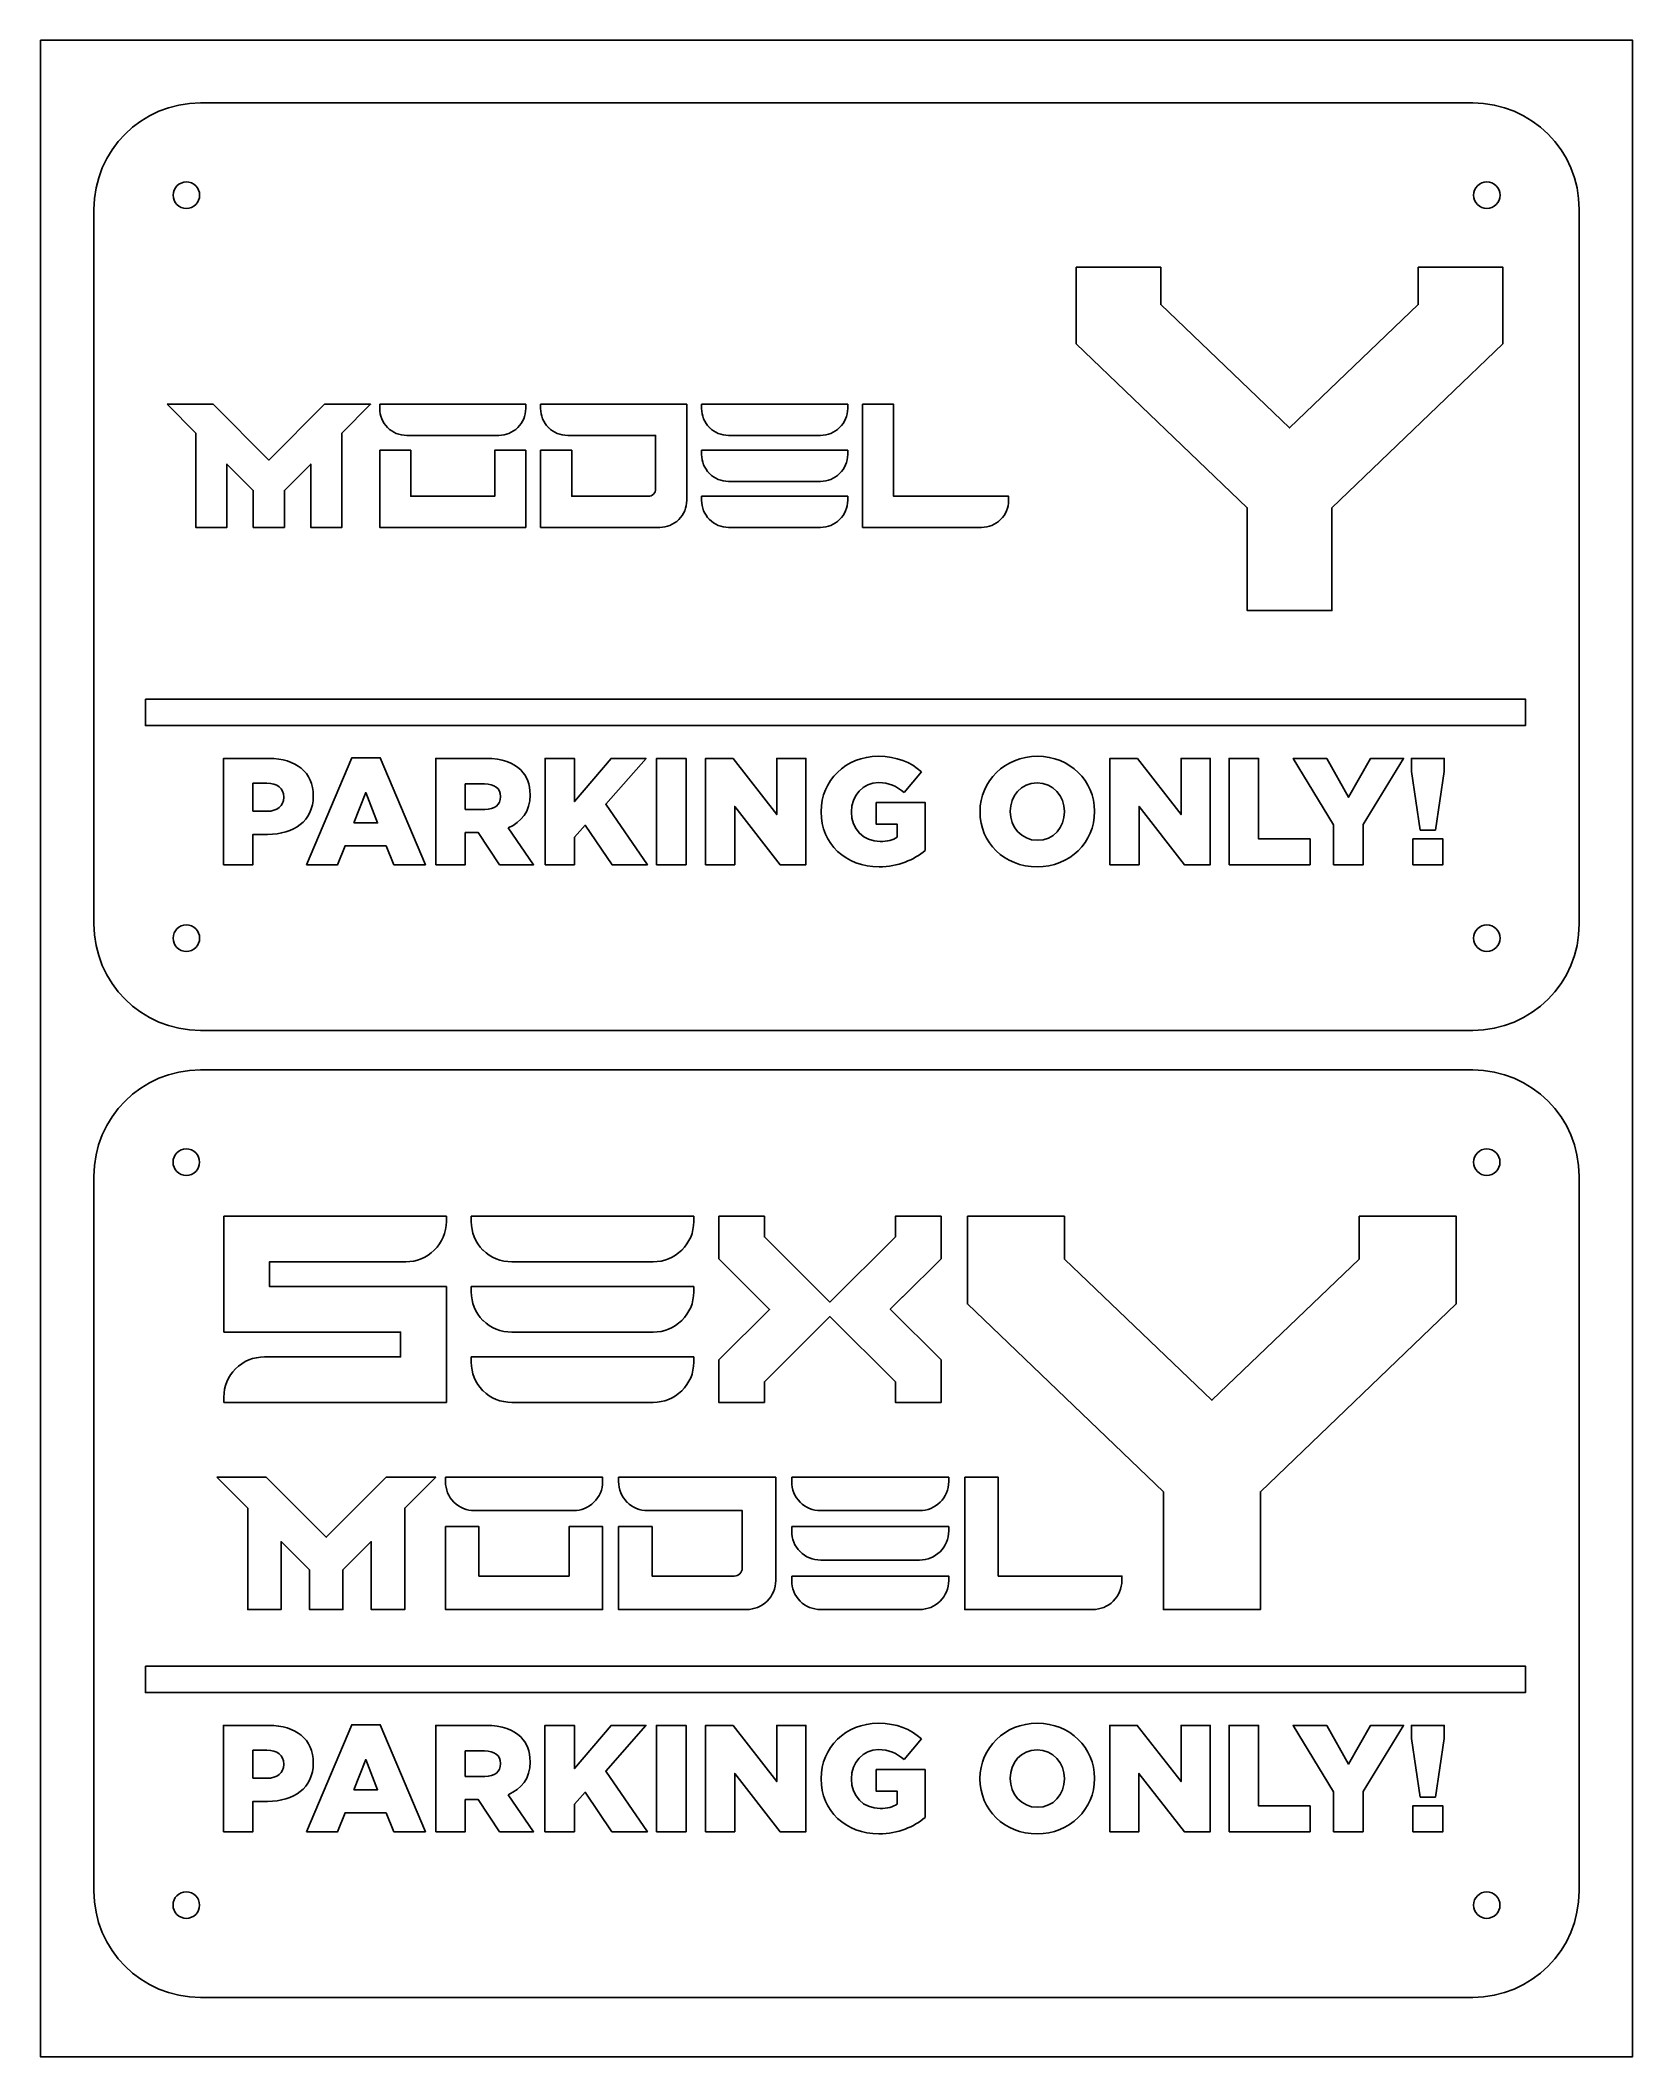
# Model space of a CAD drawing. Extents: x 0 to 300, y 0 to 380.
import ezdxf

# ---------------------------------------------------------------- set-up
doc = ezdxf.new("R2010")
doc.units = 0
doc.layers.add('Ebene_1', color=7, linetype='CONTINUOUS')

msp = doc.modelspace()

# ---------------------------------------------------------------- linework, layer by layer
at = {"layer": 'Ebene_1', "color": 7}
for points in [[(0, 380), (300, 380), (300, 0), (0, 0)], [(30.15389, 368.2045)], [(30.009216, 350.807)], [(275.00922, 350.807)], [(195.15, 337.23396), (195.15, 322.80314), (227.3748, 291.91743), (227.3748, 272.5284), (228.9055, 272.5284), (243.3241, 272.5284), (243.3241, 291.91743), (275.5489, 322.80314), (275.5489, 337.23396), (259.5995, 337.23396), (259.5995, 330.1974), (235.3495, 306.95502), (211.0994, 330.1974), (211.0994, 337.23396)], [(23.870189, 311.404366), (29.2837, 305.990856), (29.2837, 288.216244), (30.047503, 288.216244), (35.14384, 288.216244), (35.14384, 300.130714), (40.112878, 295.161676), (40.112878, 288.216244), (45.97302, 288.216244), (45.97302, 295.161676), (50.942057, 300.130714), (50.942057, 288.216244), (56.804355, 288.216244), (56.804355, 305.990856), (62.217866, 311.404366), (53.557112, 311.404366), (43.042949, 300.890202), (32.530943, 311.404366)], [(63.939661, 302.739297), (63.939661, 288.216244), (64.703464, 288.216244), (91.460317, 288.216244), (91.460317, 302.739297), (85.598017, 302.739297), (85.598017, 294.076385), (69.799802, 294.076385), (69.799802, 302.739297)], [(19.8, 255.847), (279.8, 255.847), (279.8, 250.847), (19.8, 250.847)], [(50.160646, 224.63129), (55.997984, 224.63129), (57.428704, 228.20809), (65.154592, 228.20809), (66.613927, 224.63129), (72.565722, 224.63129), (64.038631, 244.80444), (58.687738, 244.80444)], [(95.085198, 224.63129), (100.636392, 224.63129), (100.636392, 229.81049), (102.668015, 232.07103), (107.704149, 224.63129), (114.3713, 224.63129), (106.530959, 236.04843), (114.11377, 244.66137), (107.532463, 244.66137), (100.636392, 236.53488), (100.636392, 244.66137), (95.085198, 244.66137)], [(116.08816, 224.63129), (121.66797, 224.63129), (121.66797, 244.66137), (116.08816, 244.66137)], [(125.3306, 224.63129), (130.82456, 224.63129), (130.82456, 235.61922), (139.38027, 224.63129), (144.24472, 224.63129), (144.24472, 244.66137), (138.75075, 244.66137), (138.75075, 234.07404), (130.5098, 244.66137), (125.3306, 244.66137)], [(201.50204, 224.63129), (206.996, 224.63129), (206.996, 235.61922), (215.55171, 224.63129), (220.41616, 224.63129), (220.41616, 244.66137), (214.92219, 244.66137), (214.92219, 234.07404), (206.68124, 244.66137), (201.50204, 244.66137)], [(223.96435, 224.63129), (239.21582, 224.63129), (239.21582, 229.49573), (229.51554, 229.49573), (229.51554, 244.66137), (223.96435, 244.66137)], [(243.651, 224.63129), (249.23081, 224.63129), (249.23081, 232.2141), (256.84224, 244.66137), (250.63291, 244.66137), (246.48382, 237.36469), (242.36335, 244.66137), (236.03957, 244.66137), (243.651, 232.12826)], [(259.98981, 231.15537), (262.85125, 231.15537), (264.51089, 242.22914), (264.51089, 244.66137), (258.33018, 244.66137), (258.33018, 242.22914)], [(59.059725, 232.52886), (61.320263, 238.22313), (63.552186, 232.52886)], [(187.85296, 229.23821)], [(258.5877, 224.63129), (264.25336, 224.63129), (264.25336, 229.49573), (258.5877, 229.49573)], [(158.00824, 224.23068)], [(187.79576, 224.23068)], [(30.009216, 210.806996)], [(275.00922, 210.806996)], [(30.148229, 185.96721)], [(30.003556, 168.57)], [(275.00356, 168.57)], [(127.80826, 158.382726), (127.80826, 150.377759), (134.754266, 143.465645), (137.391517, 140.841274), (127.80826, 131.304789), (127.80826, 123.302356), (128.786716, 123.302356), (136.423251, 123.302356), (136.423251, 127.184397), (148.763523, 139.46443), (161.103782, 127.184397), (161.103782, 123.302356), (162.082237, 123.302356), (169.718785, 123.302356), (169.718785, 131.304789), (160.130427, 140.846345), (162.438969, 143.181655), (162.48737, 143.181655), (169.718772, 150.377759), (169.718772, 158.382726), (161.103769, 158.382726), (161.103769, 154.49815), (148.76351, 142.218119), (136.423238, 154.49815), (136.423238, 158.382726)], [(174.678747, 158.38282), (174.678747, 141.854498), (211.587374, 106.479601), (211.587374, 84.272406), (213.340553, 84.272406), (229.854881, 84.272406), (229.854881, 106.479601), (266.763507, 141.854498), (266.763507, 158.38282), (248.49588, 158.38282), (248.49588, 150.323502), (220.721182, 123.702882), (192.946364, 150.323502), (192.946364, 158.38282)], [(33.244369, 109.208818), (39.066011, 103.387177), (39.066011, 84.272516), (39.887398, 84.272516), (45.367955, 84.272516), (45.367955, 97.085232), (50.711614, 91.741573), (50.711614, 84.272516), (57.013559, 84.272516), (57.013559, 91.741573), (62.357218, 97.085232), (62.357218, 84.272516), (68.661482, 84.272516), (68.661482, 103.387177), (74.483124, 109.208818), (65.169425, 109.208818), (53.862586, 97.901979), (42.558067, 109.208818)], [(76.334726, 99.890479), (76.334726, 84.272516), (77.156114, 84.272516), (105.930198, 84.272516), (105.930198, 99.890479), (99.625933, 99.890479), (99.625933, 90.57446), (82.63667, 90.57446), (82.63667, 99.890479)], [(19.794343, 73.60973), (279.79434, 73.60973), (279.79434, 68.60973), (19.794343, 68.60973)], [(50.154987, 42.394), (55.992325, 42.394), (57.423045, 45.9708), (65.148933, 45.9708), (66.608268, 42.394), (72.560063, 42.394), (64.032971, 62.56715), (58.682079, 62.56715)], [(95.079539, 42.394), (100.63073, 42.394), (100.63073, 47.57321), (102.66236, 49.83375), (107.69849, 42.394), (114.36565, 42.394), (106.5253, 53.81115), (114.10812, 62.42408), (107.5268, 62.42408), (100.63073, 54.29759), (100.63073, 62.42408), (95.079539, 62.42408)], [(116.0825, 42.394), (121.66231, 42.394), (121.66231, 62.42408), (116.0825, 62.42408)], [(125.32494, 42.394), (130.8189, 42.394), (130.8189, 53.38193), (139.37461, 42.394), (144.23906, 42.394), (144.23906, 62.42408), (138.74509, 62.42408), (138.74509, 51.83675), (130.50415, 62.42408), (125.32494, 62.42408)], [(201.49638, 42.394), (206.99034, 42.394), (206.99034, 53.38193), (215.54605, 42.394), (220.4105, 42.394), (220.4105, 62.42408), (214.91653, 62.42408), (214.91653, 51.83675), (206.67559, 62.42408), (201.49638, 62.42408)], [(223.95869, 42.394), (239.21017, 42.394), (239.21017, 47.25845), (229.50988, 47.25845), (229.50988, 62.42408), (223.95869, 62.42408)], [(243.64534, 42.394), (249.22515, 42.394), (249.22515, 49.97682), (256.83658, 62.42408), (250.62725, 62.42408), (246.47816, 55.12741), (242.35769, 62.42408), (236.03391, 62.42408), (243.64534, 49.89097)], [(259.98415, 48.91809), (262.84559, 48.91809), (264.50523, 59.99186), (264.50523, 62.42408), (258.32452, 62.42408), (258.32452, 59.99186)], [(59.054066, 50.29158), (61.314603, 55.98584), (63.546527, 50.29158)], [(187.8473, 47.00092)], [(258.58205, 42.394), (264.2477, 42.394), (264.2477, 47.25845), (258.58205, 47.25845)], [(158.00258, 41.9934)], [(187.7901, 41.9934)], [(30.003556, 28.569996)], [(275.00356, 28.569996)]]:
    msp.add_lwpolyline(points, close=True, dxfattribs=at)
for points in [[(30.15389, 368.2045), (269.86454, 368.2045)], [(10.09442, 213.50053), (10.09442, 348.11308)], [(289.92402, 348.11308), (289.92402, 213.50053)], [(63.939661, 311.404366), (63.939661, 310.640562)], [(91.460303, 310.640518), (91.460303, 311.404321), (63.939661, 311.404366)], [(94.263082, 311.404366), (94.263082, 310.640562)], [(121.783894, 293.312538), (121.783894, 311.404366), (94.263082, 311.404366)], [(124.58651, 311.404366), (124.58651, 310.640562)], [(152.107322, 310.640518), (152.107322, 311.404321), (124.58651, 311.404366)], [(154.909938, 311.404366), (154.909938, 288.216244), (155.673745, 288.216244), (177.334258, 288.216244)], [(182.430595, 293.312582), (182.430595, 294.076385), (160.770082, 294.076385), (160.770082, 311.404366), (154.909938, 311.404366)], [(65.406854, 307.026521), (65.411162, 307.022213), (65.41547, 307.020004)], [(69.035985, 305.544181), (86.363966, 305.544181)], [(95.732435, 307.026521), (95.734644, 307.022213), (95.739063, 307.020004)], [(99.359584, 305.544181), (115.921595, 305.544181), (115.921595, 295.478806)], [(126.055862, 307.026521), (126.058072, 307.022213), (126.062491, 307.020004)], [(129.683001, 305.544181), (147.010985, 305.544181)], [(114.521287, 294.076341), (100.123381, 294.076341), (100.123381, 302.739252), (94.263237, 302.739252), (94.263237, 288.2162), (95.027044, 288.2162), (116.687557, 288.2162)], [(152.107322, 301.975508), (152.107322, 302.739311), (124.58651, 302.739297)], [(124.58651, 302.739297), (124.58651, 301.975493)], [(126.055862, 298.36361), (126.058072, 298.359301), (126.062491, 298.354993)], [(129.683001, 296.87917), (147.010985, 296.87917)], [(124.58651, 294.076385), (124.58651, 293.312582)], [(152.107322, 293.312538), (152.107322, 294.076341), (124.58651, 294.076385)], [(126.055862, 289.698541), (126.058072, 289.694232), (126.062491, 289.692023)], [(129.683001, 288.2162), (147.010985, 288.2162)], [(43.092981, 244.66135), (34.50866, 244.66135), (34.50866, 224.63129)], [(83.982816, 244.66134), (74.51145, 244.66134), (74.511449, 224.63129)], [(40.059854, 234.70356), (40.059854, 239.99722), (42.663765, 239.99722)], [(80.062643, 235.04693), (80.062643, 239.85415), (83.696671, 239.85415)], [(162.75823, 238.2231), (166.02027, 242.14327)], [(45.868577, 237.36469), (45.868577, 237.30749)], [(51.419771, 237.565), (51.419771, 237.6222)], [(86.701184, 237.47915), (86.701184, 237.42195)], [(92.280993, 237.7653), (92.280993, 237.8225)], [(166.70702, 227.32104), (166.70702, 236.33458), (157.49318, 236.33458), (157.49318, 232.27133), (161.44197, 232.27133), (161.44197, 229.83911)], [(42.692379, 234.70358), (40.059854, 234.70356)], [(83.725286, 235.04696), (80.062643, 235.04693)], [(147.10616, 234.6463), (147.10616, 234.5891)], [(152.80042, 234.56048), (152.80042, 234.61768)], [(177.03674, 234.6463), (177.03674, 234.5891)], [(182.73098, 234.64633), (182.73098, 234.70353)], [(192.94632, 234.6463), (192.94632, 234.5891)], [(198.612, 234.64633), (198.612, 234.70353)], [(34.50866, 224.63129), (40.059854, 224.63129), (40.059854, 230.35417), (42.806837, 230.35417)], [(74.511449, 224.63129), (80.062643, 224.63129), (80.062643, 230.69754), (82.437638, 230.69754), (82.494868, 230.69754), (86.529498, 224.63129), (92.939124, 224.63129), (88.160519, 231.6132)], [(269.86454, 193.40912), (30.15389, 193.40912)], [(30.148229, 185.96721), (269.85888, 185.96721)], [(10.088759, 31.26324), (10.088759, 165.87579)], [(289.91836, 165.87579), (289.91836, 31.26324)], [(34.579761, 158.382726), (34.579761, 136.556067), (67.875283, 136.556067), (67.875283, 131.875304), (42.218853, 131.875304)], [(76.49283, 157.409046), (76.49283, 158.382726), (34.579761, 158.382726)], [(123.104784, 157.409063), (123.104784, 158.382743), (81.194011, 158.382726)], [(81.194011, 158.382726), (81.194011, 157.409046)], [(83.395536, 152.018309), (83.400755, 152.013246), (83.405973, 152.008182)], [(34.579761, 124.276036), (34.579761, 123.302356), (35.558217, 123.302356), (76.49283, 123.302356), (76.49283, 145.129015), (43.197309, 145.129015), (43.197309, 149.807244), (68.853739, 149.807244)], [(88.830793, 149.807261), (115.468236, 149.807261)], [(81.194011, 145.129015), (81.194011, 144.155335)], [(123.104784, 144.155282), (123.104784, 145.128962), (81.194011, 145.129015)], [(83.395536, 138.764597), (83.400755, 138.759533), (83.405973, 138.756937)], [(88.830793, 136.556014), (115.468236, 136.556014)], [(81.194011, 131.875304), (81.194011, 130.901625)], [(123.104784, 130.901571), (123.104784, 131.875251), (81.194011, 131.875304)], [(83.395536, 125.510886), (83.400755, 125.508289), (83.405973, 125.503226)], [(88.830793, 123.302303), (115.468236, 123.302303)], [(76.334726, 109.208818), (76.334726, 108.387431)], [(105.930183, 108.387384), (105.930183, 109.208771), (76.334726, 109.208818)], [(108.944267, 109.208818), (108.944267, 108.387431)], [(138.539906, 89.753026), (138.539906, 109.208818), (108.944267, 109.208818)], [(141.553814, 109.208818), (141.553814, 108.387431)], [(171.149453, 108.387384), (171.149453, 109.208771), (141.553814, 109.208818)], [(174.163362, 109.208818), (174.163362, 84.272516), (174.984754, 84.272516), (198.278279, 84.272516)], [(203.758834, 89.753073), (203.758834, 90.57446), (180.465309, 90.57446), (180.465309, 109.208818), (174.163362, 109.208818)], [(77.912533, 104.500923), (77.917166, 104.49629), (77.921799, 104.493914)], [(81.815269, 102.906827), (100.449627, 102.906827)], [(110.524396, 104.500923), (110.526772, 104.49629), (110.531524, 104.493914)], [(114.425, 102.906827), (132.235642, 102.906827), (132.235642, 92.082611)], [(143.133943, 104.500923), (143.136319, 104.49629), (143.141071, 104.493914)], [(147.034536, 102.906827), (165.668897, 102.906827)], [(130.729762, 90.574413), (115.246381, 90.574413), (115.246381, 99.890432), (108.944433, 99.890432), (108.944433, 84.272469), (109.765825, 84.272469), (133.05935, 84.272469)], [(171.149453, 99.069107), (171.149453, 99.890495), (141.553814, 99.890479)], [(141.553814, 99.890479), (141.553814, 99.069092)], [(143.133943, 95.184904), (143.136319, 95.180271), (143.141071, 95.175638)], [(147.034536, 93.588551), (165.668897, 93.588551)], [(141.553814, 90.57446), (141.553814, 89.753073)], [(171.149453, 89.753026), (171.149453, 90.574413), (141.553814, 90.57446)], [(143.133943, 85.866565), (143.136319, 85.861932), (143.141071, 85.859556)], [(147.034536, 84.272469), (165.668897, 84.272469)], [(43.087321, 62.42405), (34.503001, 62.42405), (34.503001, 42.394)], [(83.977157, 62.42405), (74.50579, 62.42405), (74.505789, 42.394)], [(40.054195, 52.46627), (40.054195, 57.75994), (42.658105, 57.75994)], [(80.056983, 52.80964), (80.056983, 57.61686), (83.691012, 57.61686)], [(162.75257, 55.98581), (166.01461, 59.90599)], [(45.862918, 55.12741), (45.862918, 55.07021)], [(51.414112, 55.32771), (51.414112, 55.38491)], [(86.695524, 55.24187), (86.695524, 55.18467)], [(92.275333, 55.52801), (92.275333, 55.58521)], [(166.70136, 45.08376), (166.70136, 54.09729), (157.48752, 54.09729), (157.48752, 50.03405), (161.43631, 50.03405), (161.43631, 47.60182)], [(42.68672, 52.4663), (40.054195, 52.46627)], [(83.719627, 52.80967), (80.056983, 52.80964)], [(147.1005, 52.40901), (147.1005, 52.35181)], [(152.79476, 52.3232), (152.79476, 52.3804)], [(177.03108, 52.40901), (177.03108, 52.35181)], [(182.72532, 52.40904), (182.72532, 52.46624)], [(192.94066, 52.40901), (192.94066, 52.35181)], [(198.60634, 52.40904), (198.60634, 52.46624)], [(34.503001, 42.394), (40.054195, 42.394), (40.054195, 48.11688), (42.801177, 48.11688)], [(74.505789, 42.394), (80.056983, 42.394), (80.056983, 48.46025), (82.431978, 48.46025), (82.489208, 48.46025), (86.523839, 42.394), (92.933465, 42.394), (88.15486, 49.37592)], [(269.85888, 11.17183), (30.148229, 11.17183)]]:
    msp.add_lwpolyline(points, dxfattribs=at)
for points in [[(10.09442, 348.11308), (10.09442, 359.24372), (19.04095, 368.2045), (30.15389, 368.2045)], [(269.86454, 368.2045), (280.97748, 368.2045), (289.92402, 359.24372), (289.92402, 348.11308)], [(25.009216, 350.807), (25.009216, 352.187712), (26.128504, 353.307), (27.509216, 353.307)], [(25.741449, 349.039233), (25.272608, 349.508074), (25.009216, 350.143959), (25.009216, 350.807)], [(27.509216, 353.307), (28.172257, 353.307), (28.808142, 353.043608), (29.276983, 352.574767)], [(29.276983, 352.574767), (29.745824, 352.105926), (30.009216, 351.470041), (30.009216, 350.807)], [(30.009216, 350.807), (30.009216, 350.143959), (29.745824, 349.508074), (29.276983, 349.039233)], [(270.00922, 350.807), (270.00922, 351.470041), (270.272612, 352.105926), (270.741453, 352.574767)], [(270.741453, 349.039233), (270.272612, 349.508074), (270.00922, 350.143959), (270.00922, 350.807)], [(270.741453, 352.574767), (271.210294, 353.043608), (271.846179, 353.307), (272.50922, 353.307)], [(272.50922, 353.307), (273.172261, 353.307), (273.808146, 353.043608), (274.276987, 352.574767)], [(274.276987, 352.574767), (274.745828, 352.105926), (275.00922, 351.470041), (275.00922, 350.807)], [(275.00922, 350.807), (275.00922, 350.143959), (274.745828, 349.508074), (274.276987, 349.039233)], [(27.509216, 348.307), (26.846175, 348.307), (26.21029, 348.570392), (25.741449, 349.039233)], [(29.276983, 349.039233), (28.808142, 348.570392), (28.172257, 348.307), (27.509216, 348.307)], [(272.50922, 348.307), (271.846179, 348.307), (271.210294, 348.570392), (270.741453, 349.039233)], [(274.276987, 349.039233), (273.808146, 348.570392), (273.172261, 348.307), (272.50922, 348.307)], [(63.939661, 310.640562), (63.939661, 309.266866), (64.448122, 308.011164), (65.406854, 307.026521)], [(89.941327, 307.011374), (90.931875, 307.975855), (91.460303, 309.242835), (91.460303, 310.640518)], [(94.263082, 310.640562), (94.263082, 309.266866), (94.773701, 308.011164), (95.732435, 307.026521)], [(124.58651, 310.640562), (124.58651, 309.266866), (125.097129, 308.011164), (126.055862, 307.026521)], [(150.59051, 307.011374), (151.581049, 307.975856), (152.107322, 309.242835), (152.107322, 310.640518)], [(65.41547, 307.020004), (66.381764, 306.053712), (67.643021, 305.544181), (69.035985, 305.544181)], [(86.363966, 305.544181), (87.718521, 305.544181), (88.959086, 306.054981), (89.941327, 307.011374)], [(95.739063, 307.020004), (96.705353, 306.053712), (97.966622, 305.544181), (99.359584, 305.544181)], [(126.062491, 307.020004), (127.028781, 306.053712), (128.290039, 305.544181), (129.683001, 305.544181)], [(147.010985, 305.544181), (148.365536, 305.544181), (149.608258, 306.054982), (150.59051, 307.011374)], [(124.58651, 301.975493), (124.58651, 300.601796), (125.097129, 299.348252), (126.055862, 298.36361)], [(150.59051, 298.348521), (151.581049, 299.313003), (152.107322, 300.577824), (152.107322, 301.975508)], [(126.062491, 298.354993), (127.028781, 297.388701), (128.290039, 296.87917), (129.683001, 296.87917)], [(147.010985, 296.87917), (148.365536, 296.87917), (149.608258, 297.392129), (150.59051, 298.348521)], [(115.507329, 294.471188), (115.208671, 294.191601), (114.927069, 294.076341), (114.521287, 294.076341)], [(115.921595, 295.478806), (115.921595, 295.052704), (115.802198, 294.768967), (115.507329, 294.471188)], [(120.267083, 289.683393), (121.257621, 290.647874), (121.783894, 291.914855), (121.783894, 293.312538)], [(124.58651, 293.312582), (124.58651, 291.938885), (125.097129, 290.683183), (126.055862, 289.698541)], [(150.59051, 289.683393), (151.581049, 290.647874), (152.107322, 291.914855), (152.107322, 293.312538)], [(180.913773, 289.683437), (181.904322, 290.647919), (182.430595, 291.914899), (182.430595, 293.312582)], [(116.687557, 288.2162), (118.042108, 288.2162), (119.28483, 288.727001), (120.267083, 289.683393)], [(126.062491, 289.692023), (127.028781, 288.725731), (128.290039, 288.2162), (129.683001, 288.2162)], [(147.010985, 288.2162), (148.365536, 288.2162), (149.608258, 288.727001), (150.59051, 289.683393)], [(177.334258, 288.216244), (178.688809, 288.216244), (179.931531, 288.727046), (180.913773, 289.683437)], [(51.419771, 237.6222), (51.419771, 242.05744), (48.157729, 244.66135), (43.092981, 244.66135)], [(90.5069, 242.48664), (89.162023, 243.86013), (87.044557, 244.66134), (83.982816, 244.66134)], [(157.89378, 245.06194), (151.68446, 245.06194), (147.10616, 240.48363), (147.10616, 234.6463)], [(166.02027, 242.14327), (163.90281, 243.97459), (161.41336, 245.06194), (157.89378, 245.06194)], [(187.85299, 245.06194), (181.67228, 245.06194), (177.03674, 240.39779), (177.03674, 234.6463)], [(198.612, 234.70353), (198.612, 240.45502), (194.0337, 245.06194), (187.85299, 245.06194)], [(42.663765, 239.99722), (44.666773, 239.99722), (45.868577, 239.08156), (45.868577, 237.36469)], [(83.696671, 239.85415), (85.556608, 239.85415), (86.701184, 239.05294), (86.701184, 237.47915)], [(92.280993, 237.8225), (92.280993, 239.79689), (91.68009, 241.34207), (90.5069, 242.48664)], [(152.80042, 234.61768), (152.80042, 237.67942), (155.03234, 240.11165), (157.9224, 240.11165)], [(157.9224, 240.11165), (159.89679, 240.11165), (161.32751, 239.4249), (162.75823, 238.2231)], [(182.73098, 234.70353), (182.73098, 237.59358), (184.7626, 240.05442), (187.79573, 240.05442)], [(187.79573, 240.05442), (190.85747, 240.05442), (192.94632, 237.53635), (192.94632, 234.6463)], [(45.868577, 237.30749), (45.868577, 235.73369), (44.666773, 234.70358), (42.692379, 234.70358)], [(42.806837, 230.35417), (47.785742, 230.35417), (51.419771, 232.84362), (51.419771, 237.565)], [(86.701184, 237.42195), (86.701184, 235.96262), (85.613836, 235.04696), (83.725286, 235.04696)], [(88.160519, 231.6132), (90.649972, 232.67193), (92.280993, 234.70356), (92.280993, 237.7653)], [(147.10616, 234.5891), (147.10616, 228.52285), (151.7703, 224.23068), (158.00824, 224.23068)], [(158.23716, 229.00929), (155.06096, 229.00929), (152.80042, 231.32706), (152.80042, 234.56048)], [(177.03674, 234.5891), (177.03674, 228.8376), (181.61505, 224.23068), (187.79576, 224.23068)], [(187.85296, 229.23821), (184.81983, 229.23821), (182.73098, 231.75627), (182.73098, 234.64633)], [(187.79576, 224.23068), (193.97647, 224.23068), (198.612, 228.89483), (198.612, 234.64633)], [(192.94632, 234.5891), (192.94632, 231.69904), (190.9147, 229.23821), (187.85296, 229.23821)], [(161.44197, 229.83911), (160.61215, 229.29543), (159.58203, 229.00929), (158.23716, 229.00929)], [(158.00824, 224.23068), (161.64227, 224.23068), (164.58955, 225.57556), (166.70702, 227.32104)], [(30.15389, 193.40912), (19.04095, 193.40912), (10.09442, 202.36989), (10.09442, 213.50053)], [(25.009216, 210.806996), (25.009216, 212.187708), (26.128504, 213.306996), (27.509216, 213.306996)], [(27.509216, 213.306996), (28.172257, 213.306996), (28.808142, 213.043604), (29.276983, 212.574763)], [(289.92402, 213.50053), (289.92402, 202.36989), (280.97748, 193.40912), (269.86454, 193.40912)], [(270.741453, 212.574763), (271.210294, 213.043604), (271.846179, 213.306996), (272.50922, 213.306996)], [(272.50922, 213.306996), (273.172261, 213.306996), (273.808146, 213.043604), (274.276987, 212.574763)], [(25.741449, 209.039229), (25.272608, 209.50807), (25.009216, 210.143955), (25.009216, 210.806996)], [(27.509216, 208.306996), (26.846175, 208.306996), (26.21029, 208.570388), (25.741449, 209.039229)], [(29.276983, 209.039229), (28.808142, 208.570388), (28.172257, 208.306996), (27.509216, 208.306996)], [(29.276983, 212.574763), (29.745824, 212.105922), (30.009216, 211.470037), (30.009216, 210.806996)], [(30.009216, 210.806996), (30.009216, 210.143955), (29.745824, 209.50807), (29.276983, 209.039229)], [(270.00922, 210.806996), (270.00922, 211.470037), (270.272612, 212.105922), (270.741453, 212.574763)], [(270.741453, 209.039229), (270.272612, 209.50807), (270.00922, 210.143955), (270.00922, 210.806996)], [(272.50922, 208.306996), (271.846179, 208.306996), (271.210294, 208.570388), (270.741453, 209.039229)], [(274.276987, 209.039229), (273.808146, 208.570388), (273.172261, 208.306996), (272.50922, 208.306996)], [(274.276987, 212.574763), (274.745828, 212.105922), (275.00922, 211.470037), (275.00922, 210.806996)], [(275.00922, 210.806996), (275.00922, 210.143955), (274.745828, 209.50807), (274.276987, 209.039229)], [(10.088759, 165.87579), (10.088759, 177.00643), (19.035289, 185.96721), (30.148229, 185.96721)], [(269.85888, 185.96721), (280.97182, 185.96721), (289.91836, 177.00643), (289.91836, 165.87579)], [(25.003556, 168.57), (25.003556, 169.950712), (26.122844, 171.07), (27.503556, 171.07)], [(27.503556, 171.07), (28.166597, 171.07), (28.802482, 170.806608), (29.271323, 170.337767)], [(270.735793, 170.337767), (271.204634, 170.806608), (271.840519, 171.07), (272.50356, 171.07)], [(272.50356, 171.07), (273.166601, 171.07), (273.802486, 170.806608), (274.271327, 170.337767)], [(25.735789, 166.802233), (25.266948, 167.271074), (25.003556, 167.906959), (25.003556, 168.57)], [(29.271323, 170.337767), (29.740164, 169.868926), (30.003556, 169.233041), (30.003556, 168.57)], [(30.003556, 168.57), (30.003556, 167.906959), (29.740164, 167.271074), (29.271323, 166.802233)], [(270.00356, 168.57), (270.00356, 169.233041), (270.266952, 169.868926), (270.735793, 170.337767)], [(270.735793, 166.802233), (270.266952, 167.271074), (270.00356, 167.906959), (270.00356, 168.57)], [(274.271327, 170.337767), (274.740168, 169.868926), (275.00356, 169.233041), (275.00356, 168.57)], [(275.00356, 168.57), (275.00356, 167.906959), (274.740168, 167.271074), (274.271327, 166.802233)], [(27.503556, 166.07), (26.840515, 166.07), (26.20463, 166.333392), (25.735789, 166.802233)], [(29.271323, 166.802233), (28.802482, 166.333392), (28.166597, 166.07), (27.503556, 166.07)], [(272.50356, 166.07), (271.840519, 166.07), (271.204634, 166.333392), (270.735793, 166.802233)], [(274.271327, 166.802233), (273.802486, 166.333392), (273.166601, 166.07), (272.50356, 166.07)], [(74.219956, 152.000559), (75.70837, 153.442723), (76.49283, 155.316924), (76.49283, 157.409046)], [(81.194011, 157.409046), (81.194011, 155.353253), (81.953658, 153.491928), (83.395536, 152.018309)], [(120.831909, 152.000576), (122.32031, 153.44274), (123.104784, 155.316943), (123.104784, 157.409063)], [(68.853739, 149.807244), (70.889318, 149.807244), (72.742187, 150.568697), (74.219956, 152.000559)], [(83.405973, 152.008182), (84.857532, 150.563713), (86.734458, 149.807261), (88.830793, 149.807261)], [(115.468236, 149.807261), (117.503815, 149.807261), (119.354128, 150.568715), (120.831909, 152.000576)], [(81.194011, 144.155335), (81.194011, 142.099543), (81.953658, 140.238217), (83.395536, 138.764597)], [(120.831909, 138.746794), (122.32031, 140.188959), (123.104784, 142.063161), (123.104784, 144.155282)], [(83.405973, 138.756937), (84.857532, 137.312466), (86.734458, 136.556014), (88.830793, 136.556014)], [(115.468236, 136.556014), (117.503815, 136.556014), (119.354128, 137.314932), (120.831909, 138.746794)], [(36.791476, 129.62367), (35.343035, 128.182299), (34.579761, 126.331832), (34.579761, 124.276036)], [(42.218853, 131.875304), (40.146823, 131.875304), (38.270262, 131.095226), (36.791476, 129.62367)], [(81.194011, 130.901625), (81.194011, 128.84583), (81.953658, 126.984506), (83.395536, 125.510886)], [(120.831909, 125.493083), (122.32031, 126.935248), (123.104784, 128.80945), (123.104784, 130.901571)], [(83.405973, 125.503226), (84.857532, 124.058755), (86.734458, 123.302303), (88.830793, 123.302303)], [(115.468236, 123.302303), (117.503815, 123.302303), (119.354128, 124.061222), (120.831909, 125.493083)], [(76.334726, 108.387431), (76.334726, 106.910169), (76.881522, 105.559799), (77.912533, 104.500923)], [(104.29669, 104.484633), (105.361917, 105.521828), (105.930183, 106.884327), (105.930183, 108.387384)], [(108.944267, 108.387431), (108.944267, 106.910169), (109.493382, 105.559799), (110.524396, 104.500923)], [(141.553814, 108.387431), (141.553814, 106.910169), (142.102929, 105.559799), (143.133943, 104.500923)], [(169.518288, 104.484633), (170.583504, 105.521829), (171.149453, 106.884327), (171.149453, 108.387384)], [(77.921799, 104.493914), (78.960942, 103.454772), (80.317287, 102.906827), (81.815269, 102.906827)], [(100.449627, 102.906827), (101.906304, 102.906827), (103.240397, 103.456137), (104.29669, 104.484633)], [(110.531524, 104.493914), (111.570663, 103.454772), (112.927021, 102.906827), (114.425, 102.906827)], [(143.141071, 104.493914), (144.180211, 103.454772), (145.536557, 102.906827), (147.034536, 102.906827)], [(165.668897, 102.906827), (167.12557, 102.906827), (168.461982, 103.456138), (169.518288, 104.484633)], [(141.553814, 99.069092), (141.553814, 97.59183), (142.102929, 96.24378), (143.133943, 95.184904)], [(169.518288, 95.168677), (170.583504, 96.205873), (171.149453, 97.566051), (171.149453, 99.069107)], [(143.141071, 95.175638), (144.180211, 94.136496), (145.536557, 93.588551), (147.034536, 93.588551)], [(165.668897, 93.588551), (167.12557, 93.588551), (168.461982, 94.140182), (169.518288, 95.168677)], [(132.235642, 92.082611), (132.235642, 91.624386), (132.107243, 91.319257), (131.790143, 90.999028)], [(131.790143, 90.999028), (131.468969, 90.698362), (131.166137, 90.574413), (130.729762, 90.574413)], [(136.90874, 85.850275), (137.973956, 86.88747), (138.539906, 88.24997), (138.539906, 89.753026)], [(141.553814, 89.753073), (141.553814, 88.275812), (142.102929, 86.925441), (143.133943, 85.866565)], [(169.518288, 85.850275), (170.583504, 86.88747), (171.149453, 88.24997), (171.149453, 89.753026)], [(202.127657, 85.850323), (203.192885, 86.887518), (203.758834, 88.250018), (203.758834, 89.753073)], [(133.05935, 84.272469), (134.516023, 84.272469), (135.852434, 84.82178), (136.90874, 85.850275)], [(143.141071, 85.859556), (144.180211, 84.820414), (145.536557, 84.272469), (147.034536, 84.272469)], [(165.668897, 84.272469), (167.12557, 84.272469), (168.461982, 84.82178), (169.518288, 85.850275)], [(198.278279, 84.272516), (199.734951, 84.272516), (201.071363, 84.821828), (202.127657, 85.850323)], [(51.414112, 55.38491), (51.414112, 59.82014), (48.15207, 62.42405), (43.087321, 62.42405)], [(90.501241, 60.24936), (89.156364, 61.62285), (87.038898, 62.42405), (83.977157, 62.42405)], [(157.88813, 62.82465), (151.6788, 62.82465), (147.1005, 58.24635), (147.1005, 52.40901)], [(166.01461, 59.90599), (163.89715, 61.73731), (161.4077, 62.82465), (157.88813, 62.82465)], [(187.84733, 62.82465), (181.66662, 62.82465), (177.03108, 58.16051), (177.03108, 52.40901)], [(198.60634, 52.46624), (198.60634, 58.21774), (194.02804, 62.82465), (187.84733, 62.82465)], [(42.658105, 57.75994), (44.661113, 57.75994), (45.862918, 56.84427), (45.862918, 55.12741)], [(83.691012, 57.61686), (85.550948, 57.61686), (86.695524, 56.81566), (86.695524, 55.24187)], [(92.275333, 55.58521), (92.275333, 57.5596), (91.674431, 59.10478), (90.501241, 60.24936)], [(152.79476, 52.3804), (152.79476, 55.44214), (155.02669, 57.87436), (157.91674, 57.87436)], [(157.91674, 57.87436), (159.89113, 57.87436), (161.32185, 57.18762), (162.75257, 55.98581)], [(182.72532, 52.46624), (182.72532, 55.3563), (184.75694, 57.81713), (187.79007, 57.81713)], [(187.79007, 57.81713), (190.85181, 57.81713), (192.94066, 55.29907), (192.94066, 52.40901)], [(45.862918, 55.07021), (45.862918, 53.49642), (44.661113, 52.4663), (42.68672, 52.4663)], [(42.801177, 48.11688), (47.780083, 48.11688), (51.414112, 50.60634), (51.414112, 55.32771)], [(86.695524, 55.18467), (86.695524, 53.72533), (85.608177, 52.80967), (83.719627, 52.80967)], [(88.15486, 49.37592), (90.644313, 50.43465), (92.275333, 52.46627), (92.275333, 55.52801)], [(147.1005, 52.35181), (147.1005, 46.28556), (151.76464, 41.9934), (158.00258, 41.9934)], [(158.2315, 46.77201), (155.0553, 46.77201), (152.79476, 49.08977), (152.79476, 52.3232)], [(177.03108, 52.35181), (177.03108, 46.60032), (181.60939, 41.9934), (187.7901, 41.9934)], [(187.8473, 47.00092), (184.81417, 47.00092), (182.72532, 49.51899), (182.72532, 52.40904)], [(187.7901, 41.9934), (193.97081, 41.9934), (198.60634, 46.65755), (198.60634, 52.40904)], [(192.94066, 52.35181), (192.94066, 49.46176), (190.90904, 47.00092), (187.8473, 47.00092)], [(161.43631, 47.60182), (160.60649, 47.05815), (159.57637, 46.77201), (158.2315, 46.77201)], [(158.00258, 41.9934), (161.63661, 41.9934), (164.58389, 43.33828), (166.70136, 45.08376)], [(30.148229, 11.17183), (19.035289, 11.17183), (10.088759, 20.1326), (10.088759, 31.26324)], [(25.003556, 28.569996), (25.003556, 29.950708), (26.122844, 31.069996), (27.503556, 31.069996)], [(27.503556, 31.069996), (28.166597, 31.069996), (28.802482, 30.806604), (29.271323, 30.337763)], [(289.91836, 31.26324), (289.91836, 20.1326), (280.97182, 11.17183), (269.85888, 11.17183)], [(270.735793, 30.337763), (271.204634, 30.806604), (271.840519, 31.069996), (272.50356, 31.069996)], [(272.50356, 31.069996), (273.166601, 31.069996), (273.802486, 30.806604), (274.271327, 30.337763)], [(25.735789, 26.802229), (25.266948, 27.27107), (25.003556, 27.906955), (25.003556, 28.569996)], [(27.503556, 26.069996), (26.840515, 26.069996), (26.20463, 26.333388), (25.735789, 26.802229)], [(29.271323, 26.802229), (28.802482, 26.333388), (28.166597, 26.069996), (27.503556, 26.069996)], [(29.271323, 30.337763), (29.740164, 29.868922), (30.003556, 29.233037), (30.003556, 28.569996)], [(30.003556, 28.569996), (30.003556, 27.906955), (29.740164, 27.27107), (29.271323, 26.802229)], [(270.00356, 28.569996), (270.00356, 29.233037), (270.266952, 29.868922), (270.735793, 30.337763)], [(270.735793, 26.802229), (270.266952, 27.27107), (270.00356, 27.906955), (270.00356, 28.569996)], [(272.50356, 26.069996), (271.840519, 26.069996), (271.204634, 26.333388), (270.735793, 26.802229)], [(274.271327, 26.802229), (273.802486, 26.333388), (273.166601, 26.069996), (272.50356, 26.069996)], [(274.271327, 30.337763), (274.740168, 29.868922), (275.00356, 29.233037), (275.00356, 28.569996)], [(275.00356, 28.569996), (275.00356, 27.906955), (274.740168, 27.27107), (274.271327, 26.802229)]]:
    msp.add_open_spline(points, degree=3, dxfattribs=at)

doc.saveas('drawing.dxf')
